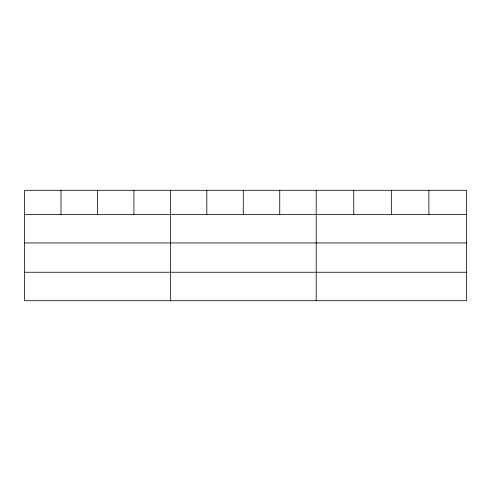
<?xml version="1.0" encoding="UTF-8"?>
<svg xmlns="http://www.w3.org/2000/svg" width="491" height="491" viewBox="0 0 491 491"><rect width="100%" height="100%" fill="white"/><g stroke="black" fill="none" stroke-linecap="round" stroke-linejoin="round"><path stroke-width="0.74" d="M466.45 242.928L466.45 190.281L24.55 190.281L24.55 300.719L466.45 300.719L466.45 242.928L24.55 242.928M24.55 214.457L466.45 214.457M24.55 272.253L466.45 272.253M428.888 190.281L428.888 214.457M391.327 190.281L391.327 214.457M353.765 190.281L353.765 214.457M316.204 190.281L316.204 300.719M279.747 190.281L279.747 214.457M243.29 190.281L243.29 214.457M206.834 190.281L206.834 214.457M170.377 190.281L170.377 300.719M133.92 190.281L133.92 214.457M97.464 190.281L97.464 214.457M61.007 190.281L61.007 214.457"/></g></svg>
